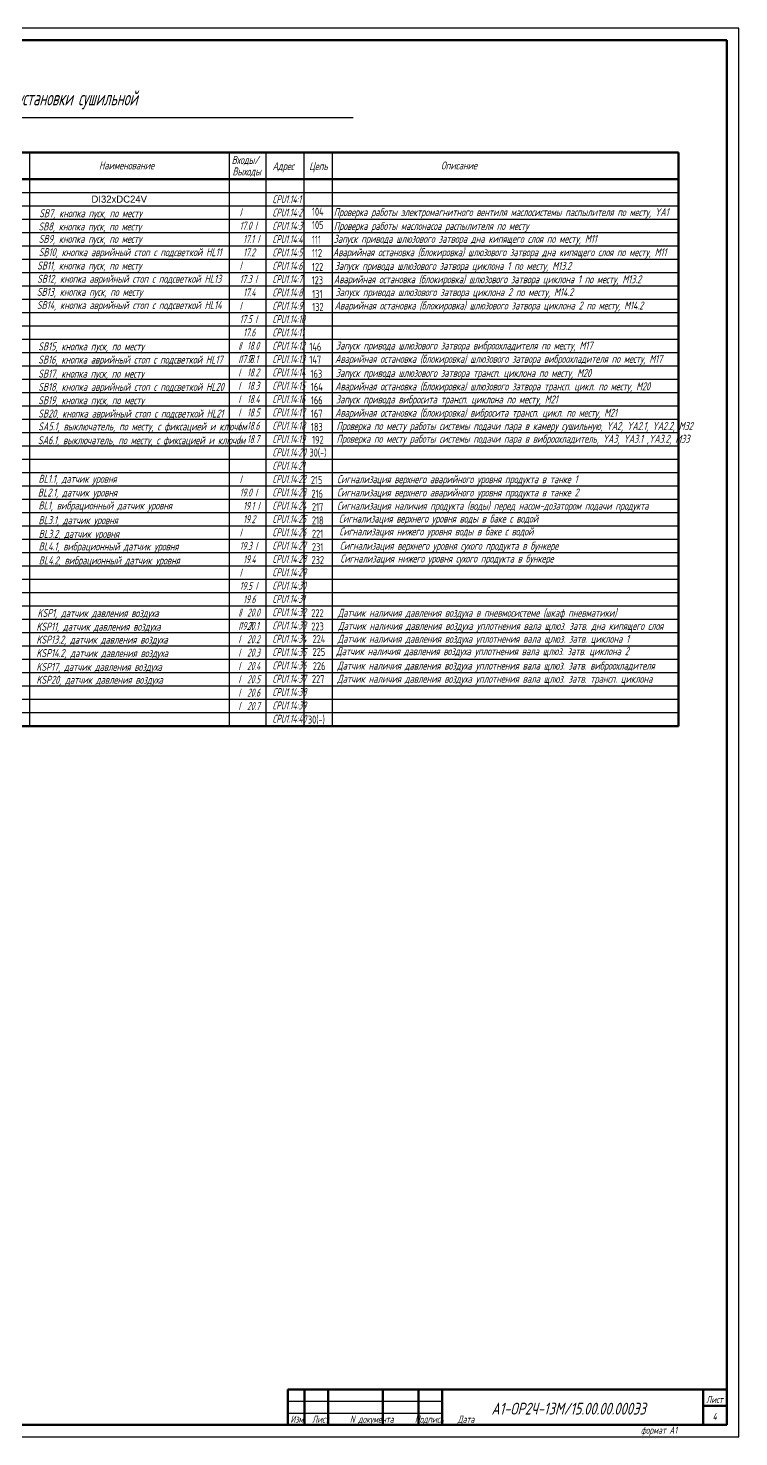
# Model space of a CAD drawing. Header units: millimetres. Extents: x 14016 to 19364, y 4274 to 5404.
# Drawn here: x 19064 to 19364, y 4274 to 4868 of the extents above; entities that cross this region are included whole.
import ezdxf
from ezdxf.enums import TextEntityAlignment as Align

# ---------------------------------------------------------------- set-up
doc = ezdxf.new("R2010")
doc.units = ezdxf.units.MM
doc.header["$LTSCALE"] = 15
doc.linetypes.add('DOT', pattern=[0.25, 0, -0.25])
for name, color, linetype, lineweight in [('0.35 TEXT', 7, 'Continuous', 35), ('LWT 0.5', 7, 'Continuous', 50), ('LWT 0.6', 7, 'Continuous', 50)]:
    doc.layers.add(name, color=color, linetype=linetype, lineweight=lineweight)
doc.styles.add('33', font='gost.shx', dxfattribs={"width": 0.7, "oblique": 15, "height": 3.5})
doc.styles.add('34', font='gost.shx', dxfattribs={"width": 0.8, "oblique": 15, "height": 3.5})
doc.styles.add('35', font='gost.shx', dxfattribs={"width": 0.7, "oblique": 15, "height": 5})
doc.styles.add('OPSI', font='ISI-ROMANS_PL.SHX', dxfattribs={"height": 1.5})

msp = doc.modelspace()

# ---------------------------------------------------------------- linework, layer by layer
for p, q in [((19363.83, 4867.56, -0.02), (18522.83, 4867.56, -0.02)), ((19363.83, 4273.56, -0.02), (19363.83, 4867.56, -0.02)), ((18767.72, 4829.84, -0.02), (19201.31, 4829.84, -0.02)), ((19064.92, 4815.18, -0.02), (19064.92, 4573.3, -0.02)), ((19149.1, 4815.18, -0.02), (19149.1, 4798.3, -0.02)), ((19164.62, 4815.18, -0.02), (19164.62, 4798.3, -0.02)), ((19180.59, 4815.18, -0.02), (19180.59, 4798.3, -0.02)), ((19192.44, 4815.18, -0.02), (19192.44, 4798.3, -0.02)), ((19057.66, 4803.93, -0.02), (19138.53, 4803.93, -0.02)), ((19138.53, 4803.93, -0.02), (19338.73, 4803.93, -0.02)), ((19149.1, 4803.93, -0.02), (19149.1, 4573.3, -0.02)), ((19164.62, 4803.93, -0.02), (19164.62, 4573.3, -0.02)), ((19180.59, 4803.93, -0.02), (19180.59, 4573.3, -0.02)), ((19192.44, 4803.93, -0.02), (19192.44, 4573.3, -0.02)), ((19057.66, 4798.3, -0.02), (19139.88, 4798.3, -0.02)), ((19057.66, 4798.3, -0.02), (19136.82, 4798.3, -0.02)), ((19136.82, 4798.3, -0.02), (19338.38, 4798.3, -0.02)), ((19139.88, 4798.3, -0.02), (19338.38, 4798.3, -0.02)), ((19139.88, 4798.3, -0.02), (19338.38, 4798.3, -0.02)), ((19057.66, 4792.68, -0.02), (19136.82, 4792.68, -0.02)), ((19136.82, 4792.68, -0.02), (19338.38, 4792.68, -0.02)), ((19139.88, 4792.68, -0.02), (19338.38, 4792.68, -0.02)), ((19057.66, 4787.05, -0.02), (19136.82, 4787.05, -0.02)), ((19136.82, 4787.05, -0.02), (19338.38, 4787.05, -0.02)), ((19057.66, 4781.43, -0.02), (19136.82, 4781.43, -0.02)), ((19057.66, 4775.8, -0.02), (19136.82, 4775.8, -0.02)), ((19136.82, 4781.43, -0.02), (19338.38, 4781.43, -0.02)), ((19136.82, 4775.8, -0.02), (19338.38, 4775.8, -0.02)), ((19057.66, 4770.18, -0.02), (19136.82, 4770.18, -0.02)), ((19136.82, 4770.18, -0.02), (19338.38, 4770.18, -0.02)), ((19057.66, 4764.55, -0.02), (19136.82, 4764.55, -0.02)), ((19057.66, 4764.55, -0.02), (19136.82, 4764.55, -0.02)), ((19136.82, 4764.55, -0.02), (19338.38, 4764.55, -0.02)), ((19136.82, 4764.55, -0.02), (19338.38, 4764.55, -0.02)), ((19057.66, 4758.93, -0.02), (19136.82, 4758.93, -0.02)), ((19136.82, 4758.93, -0.02), (19338.38, 4758.93, -0.02)), ((19057.66, 4753.3, -0.02), (19136.82, 4753.3, -0.02)), ((19136.82, 4753.3, -0.02), (19338.38, 4753.3, -0.02)), ((19057.66, 4747.68, -0.02), (19136.82, 4747.68, -0.02)), ((19136.82, 4747.68, -0.02), (19338.38, 4747.68, -0.02)), ((19057.66, 4742.05, -0.02), (19136.82, 4742.05, -0.02)), ((19057.66, 4742.05, -0.02), (19136.82, 4742.05, -0.02)), ((19136.82, 4742.05, -0.02), (19338.38, 4742.05, -0.02)), ((19136.82, 4742.05, -0.02), (19338.38, 4742.05, -0.02)), ((19057.66, 4736.43, -0.02), (19136.82, 4736.43, -0.02)), ((19136.82, 4736.43, -0.02), (19338.38, 4736.43, -0.02)), ((19057.66, 4730.8, -0.02), (19136.82, 4730.8, -0.02)), ((19136.82, 4730.8, -0.02), (19338.38, 4730.8, -0.02)), ((19057.66, 4725.18, -0.02), (19136.82, 4725.18, -0.02)), ((19136.82, 4725.18, -0.02), (19338.38, 4725.18, -0.02)), ((19057.66, 4719.55, -0.02), (19136.82, 4719.55, -0.02)), ((19057.66, 4719.55, -0.02), (19136.82, 4719.55, -0.02)), ((19136.82, 4719.55, -0.02), (19338.38, 4719.55, -0.02)), ((19136.82, 4719.55, -0.02), (19338.38, 4719.55, -0.02)), ((19057.66, 4713.93, -0.02), (19136.82, 4713.93, -0.02)), ((19136.82, 4713.93, -0.02), (19338.38, 4713.93, -0.02)), ((19057.66, 4708.3, -0.02), (19136.82, 4708.3, -0.02)), ((19136.82, 4708.3, -0.02), (19338.38, 4708.3, -0.02)), ((19057.66, 4702.68, -0.02), (19136.82, 4702.68, -0.02)), ((19136.82, 4702.68, -0.02), (19338.38, 4702.68, -0.02)), ((19057.66, 4697.05, -0.02), (19136.82, 4697.05, -0.02)), ((19057.66, 4697.05, -0.02), (19136.82, 4697.05, -0.02)), ((19136.82, 4697.05, -0.02), (19338.38, 4697.05, -0.02)), ((19136.82, 4697.05, -0.02), (19338.38, 4697.05, -0.02)), ((19057.66, 4691.43, -0.02), (19136.82, 4691.43, -0.02)), ((19136.82, 4691.43, -0.02), (19338.38, 4691.43, -0.02)), ((19057.66, 4685.8, -0.02), (19136.82, 4685.8, -0.02)), ((19136.82, 4685.8, -0.02), (19338.38, 4685.8, -0.02)), ((19057.66, 4680.18, -0.02), (19136.82, 4680.18, -0.02)), ((19057.66, 4680.18, -0.02), (19136.82, 4680.18, -0.02)), ((19136.82, 4680.18, -0.02), (19338.38, 4680.18, -0.02)), ((19136.82, 4680.18, -0.02), (19338.38, 4680.18, -0.02)), ((19057.66, 4674.55, -0.02), (19136.82, 4674.55, -0.02)), ((19057.66, 4668.93, -0.02), (19136.82, 4668.93, -0.02)), ((19057.66, 4668.93, -0.02), (19136.82, 4668.93, -0.02)), ((19136.82, 4674.55, -0.02), (19338.38, 4674.55, -0.02)), ((19136.82, 4668.93, -0.02), (19338.38, 4668.93, -0.02)), ((19136.82, 4668.93, -0.02), (19338.38, 4668.93, -0.02)), ((19057.66, 4663.3, -0.02), (19136.82, 4663.3, -0.02)), ((19057.66, 4663.3, -0.02), (19136.82, 4663.3, -0.02)), ((19136.82, 4663.3, -0.02), (19338.38, 4663.3, -0.02)), ((19136.82, 4663.3, -0.02), (19338.38, 4663.3, -0.02)), ((19057.66, 4657.68, -0.02), (19136.82, 4657.68, -0.02)), ((19057.66, 4657.68, -0.02), (19136.82, 4657.68, -0.02)), ((19136.82, 4657.68, -0.02), (19338.38, 4657.68, -0.02)), ((19136.82, 4657.68, -0.02), (19338.38, 4657.68, -0.02)), ((19057.66, 4652.05, -0.02), (19136.82, 4652.05, -0.02)), ((19136.82, 4652.05, -0.02), (19338.38, 4652.05, -0.02)), ((19057.66, 4646.43, -0.02), (19136.82, 4646.43, -0.02)), ((19057.66, 4646.43, -0.02), (19136.82, 4646.43, -0.02)), ((19136.82, 4646.43, -0.02), (19338.38, 4646.43, -0.02)), ((19136.82, 4646.43, -0.02), (19338.38, 4646.43, -0.02)), ((19057.66, 4640.8, -0.02), (19136.82, 4640.8, -0.02)), ((19136.82, 4640.8, -0.02), (19338.38, 4640.8, -0.02)), ((19057.66, 4635.18, -0.02), (19136.82, 4635.18, -0.02)), ((19136.82, 4635.18, -0.02), (19338.38, 4635.18, -0.02)), ((19057.66, 4629.55, -0.02), (19136.82, 4629.55, -0.02)), ((19136.82, 4629.55, -0.02), (19338.38, 4629.55, -0.02)), ((19057.66, 4623.93, -0.02), (19136.82, 4623.93, -0.02)), ((19136.82, 4623.93, -0.02), (19338.38, 4623.93, -0.02)), ((19057.66, 4618.3, -0.02), (19136.82, 4618.3, -0.02)), ((19136.82, 4618.3, -0.02), (19338.38, 4618.3, -0.02)), ((19057.66, 4612.68, -0.02), (19136.82, 4612.68, -0.02)), ((19136.82, 4612.68, -0.02), (19338.38, 4612.68, -0.02)), ((19057.66, 4607.05, -0.02), (19136.82, 4607.05, -0.02)), ((19136.82, 4607.05, -0.02), (19338.38, 4607.05, -0.02)), ((19057.66, 4601.43, -0.02), (19136.82, 4601.43, -0.02)), ((19136.82, 4601.43, -0.02), (19338.38, 4601.43, -0.02)), ((19057.66, 4595.8, -0.02), (19136.82, 4595.8, -0.02)), ((19136.82, 4595.8, -0.02), (19338.38, 4595.8, -0.02)), ((19057.66, 4590.18, -0.02), (19136.82, 4590.18, -0.02)), ((19136.82, 4590.18, -0.02), (19338.38, 4590.18, -0.02)), ((19057.66, 4584.55, -0.02), (19136.82, 4584.55, -0.02)), ((19136.82, 4584.55, -0.02), (19338.38, 4584.55, -0.02)), ((19057.66, 4578.93, -0.02), (19136.82, 4578.93, -0.02)), ((19136.82, 4578.93, -0.02), (19338.38, 4578.93, -0.02)), ((19173.83, 4288.56, -0.02), (19238.83, 4288.56, -0.02)), ((19173.83, 4283.56, -0.02), (19238.83, 4283.56, -0.02)), ((18522.83, 4273.56, -0.02), (19363.83, 4273.56, -0.02))]:
    msp.add_line(p, q)
at = {"layer": 'LWT 0.5'}
for p, q in [((19057.66, 4815.18, -0.02), (19338.38, 4815.18, -0.02)), ((19338.38, 4815.18, -0.02), (19338.38, 4573.3, -0.02)), ((19057.66, 4803.93, -0.02), (19145.31, 4803.93, -0.02)), ((19145.31, 4803.93, -0.02), (19338.38, 4803.93, -0.02)), ((19057.66, 4573.3, -0.02), (19136.82, 4573.3, -0.02)), ((19136.82, 4573.3, -0.02), (19338.38, 4573.3, -0.02))]:
    msp.add_line(p, q, dxfattribs=at)
at = {"layer": 'LWT 0.6'}
for p, q in [((18542.83, 4862.56, -0.02), (19358.83, 4862.56, -0.02)), ((19358.83, 4862.56, -0.02), (19358.83, 4278.56, -0.02)), ((19173.83, 4278.56, -0.02), (19173.83, 4293.56, -0.02)), ((19173.83, 4293.56, -0.02), (19358.83, 4293.56, -0.02)), ((19180.83, 4293.56, -0.02), (19180.83, 4278.56, -0.02)), ((19190.83, 4293.56, -0.02), (19190.83, 4278.56, -0.02)), ((19213.83, 4293.56, -0.02), (19213.83, 4278.56, -0.02)), ((19228.83, 4293.56, -0.02), (19228.83, 4278.56, -0.02)), ((19238.83, 4293.56, -0.02), (19238.83, 4278.56, -0.02)), ((19348.83, 4293.56, -0.02), (19348.83, 4278.56, -0.02)), ((19348.83, 4286.56, -0.02), (19358.83, 4286.56, -0.02)), ((19358.83, 4278.56, -0.02), (18542.83, 4278.56, -0.02))]:
    msp.add_line(p, q, dxfattribs=at)

# ---------------------------------------------------------------- texts
at = {"linetype": 'DOT', "insert": (19091.09, 4796.97, -0.02), "char_height": 3, "width": 43.9347, "attachment_point": 1, "style": 'OPSI'}
msp.add_mtext('DI32xDC24V', dxfattribs=at)
at = {"layer": '0.35 TEXT', "oblique": 15}
for s, height, style, width, p in [('Таблица  2  входных-выходных сигналов контроллера  CPU  по шкафу управления для установки сушильной ', 6.25, '34', 0.75, (18845.74, 4834.99, -0.04)), ('Входы/', 3.375, '33', 0.9, (19150.17, 4810.31, -0.02)), ('Наименование', 3.375, '33', 0.9, (19094.26, 4807.98, -0.02)), ('Выходы', 3.375, '33', 0.9, (19150.49, 4805.48, -0.02)), ('Адрес', 3.375, '33', 0.9, (19167.36, 4807.71, -0.02)), ('Цепь', 3.375, '33', 0.9, (19182.83, 4807.71, -0.02)), ('Описание', 3.375, '33', 0.9, (19238.36, 4807.98, -0.02)), ('Проверка работы электромагнитного вентиля маслосистемы паспылителя по месту, YA1', 3.375, '33', 0.889184, (19193.18, 4788.31, -0.02)), ('Проверка работы маслонасоа распылителя по месту', 3.375, '33', 0.889184, (19193.23, 4782.47, -0.02)), ('Запуск привода шлюзового затвора дна кипящего слоя по месту, М11', 3.375, '33', 0.9, (19193.15, 4777.03, -0.02)), ('Аварийная остановка (блокировка) шлюзового затвора дна кипящего слоя по месту, М11', 3.375, '33', 0.801952, (19192.83, 4771.41, -0.02)), ('Запуск привода шлюзового затвора циклона 1 по месту, М13.2', 3.375, '33', 0.9, (19193.58, 4765.61, -0.02)), ('Аварийная остановка (блокировка) шлюзового затвора циклона 1 по месту, М13.2', 3.375, '33', 0.801952, (19193.26, 4759.98, -0.02)), ('Запуск привода шлюзового затвора циклона 2 по месту, М14.2', 3.375, '33', 0.9, (19193.85, 4754.56, -0.02)), ('Аварийная остановка (блокировка) шлюзового затвора циклона 2 по месту, М14.2', 3.375, '33', 0.801952, (19193.53, 4748.93, -0.02)), ('Запуск привода шлюзового затвора виброохладителя по месту, М17', 3.375, '33', 0.9, (19194.07, 4732.05, -0.02)), ('Аварийная остановка (блокировка) шлюзового затвора виброохладителя по месту, М17', 3.375, '33', 0.801952, (19193.75, 4726.43, -0.02)), ('Запуск привода шлюзового затвора трансп. циклона по месту, М20', 3.375, '33', 0.9, (19194.07, 4720.47, -0.02)), ('Аварийная остановка (блокировка) шлюзового затвора трансп. цикл. по месту, М20', 3.375, '33', 0.801952, (19193.75, 4714.85, -0.02)), ('Запуск привода вибросита трансп. циклона по месту, М21', 3.375, '33', 0.9, (19194.07, 4709.33, -0.02)), ('Аварийная остановка (блокировка) вибросита трансп. цикл. по месту, М21', 3.375, '33', 0.801952, (19193.75, 4703.7, -0.02)), ('Проверка по месту работы системы подачи пара в камеру сушильную, YA2, YA2.1, YA2.2, M32', 3.375, '33', 0.801952, (19194.35, 4698.12, -0.02)), ('Проверка по месту работы системы подачи пара в виброохладитель, YA3, YA3.1 ,YA3.2, M33', 3.375, '33', 0.801952, (19194.35, 4692.72, -0.02)), ('Сигнализация верхнего аварийного уровня продукта в танке 1', 3.375, '33', 0.801952, (19194.55, 4675.69, -0.02)), ('Сигнализация верхнего аварийного уровня продукта в танке 2', 3.375, '33', 0.801952, (19194.55, 4670.08, -0.02)), ('Сигнализация наличия продукта (воды) перед насом-дозатором подачи продукта', 3.375, '33', 0.801952, (19194.55, 4664.47, -0.02)), ('Сигнализация верхнего уровня воды в баке с водой ', 3.375, '33', 0.801952, (19195.35, 4659.06, -0.02)), ('Сигнализация нижего уровня воды в баке с водой ', 3.375, '33', 0.801952, (19195.55, 4653.65, -0.02)), ('Сигнализация верхнего уровня сухого продукта в бункере', 3.375, '33', 0.801952, (19195.75, 4647.62, -0.02)), ('Сигнализация нижего уровня сухого продукта в бункере', 3.375, '33', 0.801952, (19195.95, 4642.21, -0.02)), ('Датчик наличия давления воздуха в пневмосистеме (шкаф пневматики)', 3.375, '33', 0.9, (19194.88, 4619.35, -0.02)), ('Датчик наличия давления воздуха уплотнения вала щлюз. затв. дна кипящего слоя', 3.375, '33', 0.9, (19195.04, 4613.82, -0.02)), ('Датчик наличия давления воздуха уплотнения вала щлюз. затв. циклона 1', 3.375, '33', 0.9, (19194.84, 4608.38, -0.02)), ('Датчик наличия давления воздуха уплотнения вала щлюз. затв. циклона 2', 3.375, '33', 0.9, (19194.24, 4603.17, -0.02)), ('Датчик наличия давления воздуха уплотнения вала щлюз. затв. виброохладителя', 3.375, '33', 0.9, (19194.64, 4597.07, -0.02)), ('Датчик наличия давления воздуха уплотнения вала щлюз. затв. трансп. циклона', 3.375, '33', 0.9, (19194.64, 4591.51, -0.02)), ('Лист', 3, '33', 0.8, (19350.06, 4287.76, -0.02)), ('4', 3, '33', 0.8, (19352.79, 4280.67, -0.02)), ('Изм.  Лист      N документа      Подпись    Дата', 3, '33', 0.8, (19174.89, 4279.47, -0.02)), ('формат А1', 3, '33', 0.8, (19322.57, 4274.85, -0.02))]:
    msp.add_text(s, height=height, dxfattribs=dict(at, style=style, width=width)).set_placement(p)
at = {"layer": '0.35 TEXT', "color": 5, "style": '33', "oblique": 15}
for s, width, p in [('SB7, кнопка пуск, по месту ', 0.9, (19069.07, 4787.83, -0.02)), ('SB8, кнопка пуск, по месту', 0.9, (19068.76, 4782.26, -0.02)), ('SB9, кнопка пуск, по месту', 0.9, (19068.85, 4777.01, -0.02)), ('SB10, кнопка аврийный стоп с подсветкой HL11', 0.9, (19068.85, 4771.42, -0.02)), ('SB11, кнопка пуск, по месту', 0.9, (19068.19, 4765.77, -0.02)), ('SB13, кнопка пуск, по месту', 0.9, (19068.05, 4754.67, -0.02)), ('SB12, кнопка аврийный стоп с подсветкой HL13', 0.9, (19068.19, 4760.19, -0.02)), ('SB14, кнопка аврийный стоп с подсветкой HL14', 0.9, (19068.05, 4749.09, -0.02)), ('SB15, кнопка пуск, по месту', 0.9, (19068.66, 4731.69, -0.02)), ('SB16, кнопка аврийный стоп с подсветкой HL17', 0.9, (19068.66, 4726.11, -0.02)), ('SB17, кнопка пуск, по месту', 0.9, (19068.66, 4720.2, -0.02)), ('SB18, кнопка аврийный стоп с подсветкой HL20', 0.9, (19068.66, 4714.62, -0.02)), ('SB19, кнопка пуск, по месту', 0.9, (19068.66, 4708.97, -0.02)), ('SB20, кнопка аврийный стоп с подсветкой HL21', 0.9, (19068.66, 4703.38, -0.02)), ('SA5.1, выключатель, по месту, с фиксацией и ключом', 0.814569, (19068.66, 4697.95, -0.02)), ('SA6.1, выключатель, по месту, с фиксацией и ключом', 0.810572, (19068.48, 4692.1, -0.02)), ('BL1.1, датчик уровня', 0.9, (19068.79, 4675.86, -0.02)), ('BL2.1, датчик уровня', 0.9, (19068.5, 4670.05, -0.02)), ('BL1, вибрационный датчик уровня', 0.9, (19068.75, 4664.6, -0.02)), ('BL3.1, датчик уровня', 0.9, (19068.77, 4658.41, -0.02)), ('BL3.2, датчик уровня', 0.9, (19068.84, 4652.64, -0.02)), ('BL4.1, вибрационный датчик уровня', 0.9, (19068.83, 4647.34, -0.02)), ('BL4.2, вибрационный датчик уровня', 0.9, (19068.9, 4641.45, -0.02)), ('KSP1, датчик давления воздуха', 0.9, (19068.34, 4619.25, -0.02)), ('KSP11, датчик давления воздуха', 0.9, (19067.88, 4613.5, -0.02)), ('KSP13.2, датчик давления воздуха', 0.9, (19067.88, 4608.04, -0.02)), ('KSP14.2, датчик давления воздуха', 0.9, (19067.88, 4602.36, -0.02)), ('KSP17, датчик давления воздуха', 0.9, (19067.88, 4596.56, -0.02)), ('KSP20, датчик давления воздуха', 0.9, (19067.88, 4591.11, -0.02))]:
    msp.add_text(s, height=3.375, dxfattribs=dict(at, width=width)).set_placement(p)
at = {"layer": '0.35 TEXT', "style": '33', "width": 0.9}
for s, p in [('104', (19184.01, 4788.47, -0.02)), ('105', (19184.01, 4782.85, -0.02)), ('111', (19184.01, 4776.66, -0.02)), ('112', (19184.01, 4771.04, -0.02)), ('122', (19184, 4765.22, -0.02)), ('123', (19183.89, 4759.59, -0.02)), ('131', (19184.1, 4753.79, -0.02)), ('132', (19184.1, 4748.33, -0.02)), ('146', (19182.91, 4731.56, -0.02)), ('147', (19182.91, 4726.11, -0.02)), ('163', (19183.41, 4720.16, -0.02)), ('164', (19183.55, 4714.62, -0.02)), ('166', (19183.55, 4708.99, -0.02)), ('167', (19183.55, 4703.37, -0.02)), ('183', (19183.56, 4697.74, -0.02)), ('192', (19184.05, 4692.29, -0.02)), ('30(-)', (19182.94, 4686.9, -0.02)), ('215', (19183.55, 4675.32, -0.02)), ('216', (19183.8, 4669.58, -0.02)), ('217', (19183.98, 4663.94, -0.02)), ('218', (19183.98, 4658.31, -0.02)), ('221', (19183.98, 4652.69, -0.02)), ('231', (19183.98, 4647.06, -0.02)), ('232', (19183.83, 4641.63, -0.02)), ('222', (19183.73, 4619.2, -0.02)), ('223', (19183.73, 4613.58, -0.02)), ('224', (19184.26, 4608.27, -0.02)), ('225', (19184.26, 4602.88, -0.02)), ('226', (19184.36, 4596.86, -0.02)), ('227', (19184, 4591.39, -0.02)), ('30(-)', (19182.29, 4574.32, -0.02))]:
    msp.add_text(s, height=3.375, dxfattribs=at).set_placement(p)
at = {"layer": '0.35 TEXT', "style": '35', "oblique": 15, "width": 0.885568}
msp.add_text('А1-ОР2Ч-13М/15.00.00.000Э3', height=5, dxfattribs=at).set_placement((19259.62, 4282.94, -0.02), (19324.62, 4282.94, -0.02), align=Align.FIT)
at = {"layer": '0.35 TEXT', "insert": (19167.31, 4797.13, -0.02), "char_height": 3.375, "width": 16.7661, "attachment_point": 1, "line_spacing_factor": 0.9985, "style": '33'}
msp.add_mtext('CPU1.14:1 CPU1.14:2 CPU1.14:3\\PCPU1.14:4\\PCPU1.14:5\\PCPU1.14:6\\PCPU1.14:7 CPU1.14:8 \\PCPU1.14:9\\PCPU1.14:10\\PCPU1.14:11 CPU1.14:12\\PCPU1.14:13\\PCPU1.14:14\\PCPU1.14:15 CPU1.14:16\\PCPU1.14:17\\PCPU1.14:18\\PCPU1.14:19\\PCPU1.14:20\\PCPU1.14:21\\PCPU1.14:22\\PCPU1.14:23 CPU1.14:24\\PCPU1.14:25\\PCPU1.14:26\\PCPU1.14:27 CPU1.14:28\\PCPU1.14:29\\PCPU1.14:30\\PCPU1.14:31 CPU1.14:32\\PCPU1.14:33\\PCPU1.14:34\\PCPU1.14:35 CPU1.14:36\\PCPU1.14:37\\PCPU1.14:38\\PCPU1.14:39\\PCPU1.14:40', dxfattribs=at)
at = {"layer": '0.35 TEXT', "char_height": 3.375, "attachment_point": 1, "style": '33'}
for s, insert, width in [('I  17.0 I  17.1 I  17.2 I  17.3 I  17.4 I  17.5 I  17.6 I  17.7', (19153.53, 4791.58, -0.02), 6.9378), ('I  18.0 I  18.1 I  18.2 I  18.3 I  18.4 I  18.5 I  18.6 I  18.7', (19152.97, 4735.33, -0.02), 7.8686), ('I  19.0 I  19.1 I  19.2 I  19.3 I  19.4 I  19.5 I  19.6 I  19.7', (19153.54, 4679.08, -0.02), 6.9378), ('I  20.0 I  20.1 I  20.2 I  20.3 I  20.4 I  20.5 I  20.6 I  20.7', (19152.98, 4622.83, -0.02), 8.8325)]:
    msp.add_mtext(s, dxfattribs=dict(at, insert=insert, width=width))

doc.saveas('drawing.dxf')
